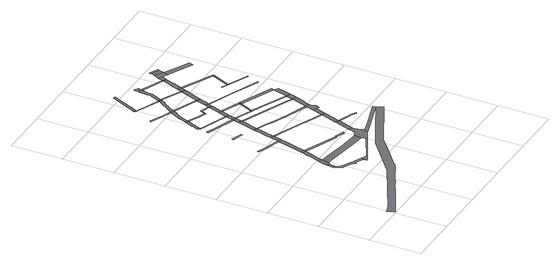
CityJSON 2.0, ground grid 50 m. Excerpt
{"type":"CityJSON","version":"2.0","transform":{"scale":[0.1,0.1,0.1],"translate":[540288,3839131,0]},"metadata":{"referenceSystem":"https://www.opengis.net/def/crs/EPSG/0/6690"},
"CityObjects":{
"road1":{"type":"Road","geometry":[{"type":"MultiSurface","lod":"1","boundaries":[[[0,1,2,3,4]]]}]},
"road2":{"type":"Road","attributes":{"RoadStructureAttribute.sectionType":"1"},"geometry":[{"type":"MultiSurface","lod":"1","boundaries":[[[1,5,6,7,8,9,10,11,12,13,14,15,16,17,18,2]]]}]},
"road3":{"type":"Road","attributes":{"RoadStructureAttribute.sectionType":"1"},"geometry":[{"type":"MultiSurface","lod":"1","boundaries":[[[19,20,21,22,0,4,23,24,25,26]]]}]},
"road4":{"type":"Road","geometry":[{"type":"MultiSurface","lod":"1","boundaries":[[[27,28,29,13,12,30,31,32,33,34,35]]]}]},
"road5":{"type":"Road","geometry":[{"type":"MultiSurface","lod":"1","boundaries":[[[36,37,19,26,38]]]}]},
"road6":{"type":"Road","attributes":{"RoadStructureAttribute.sectionType":"1"},"geometry":[{"type":"MultiSurface","lod":"1","boundaries":[[[39,40,41,42,43,44,45,46,47,48,49,50,51,52,53,54,55,56,57,58,59,60,61,62]]]}]},
"road7":{"type":"Road","attributes":{"RoadStructureAttribute.sectionType":"1"},"geometry":[{"type":"MultiSurface","lod":"1","boundaries":[[[63,64,65,66,67,68,69,70,71,72]]]}]},
"road8":{"type":"Road","attributes":{"RoadStructureAttribute.sectionType":"1"},"geometry":[{"type":"MultiSurface","lod":"1","boundaries":[[[71,73,36,38,74,75,76]]]}]},
"road9":{"type":"Road","attributes":{"RoadStructureAttribute.sectionType":"1"},"geometry":[{"type":"MultiSurface","lod":"1","boundaries":[[[4,3,77,78,79,80,81,82,83,84,85,86,87,88,89,90]]]}]},
"road10":{"type":"Road","geometry":[{"type":"MultiSurface","lod":"1","boundaries":[[[91,92,93,94,95,96,97]]]}]},
"road11":{"type":"Road","geometry":[{"type":"MultiSurface","lod":"1","boundaries":[[[72,71,76,98]]]}]},
"road12":{"type":"Road","attributes":{"RoadStructureAttribute.sectionType":"1"},"geometry":[{"type":"MultiSurface","lod":"1","boundaries":[[[99,35,34,100]]]}]},
"road13":{"type":"Road","attributes":{"RoadStructureAttribute.sectionType":"1"},"geometry":[{"type":"MultiSurface","lod":"1","boundaries":[[[101,102,72,98,103]]]}]},
"road14":{"type":"Road","geometry":[{"type":"MultiSurface","lod":"1","boundaries":[[[104,101,103,105]]]}]},
"road15":{"type":"Road","attributes":{"RoadStructureAttribute.sectionType":"1"},"geometry":[{"type":"MultiSurface","lod":"1","boundaries":[[[106,107,108,109,110,111,112,113,38,26]]]}]},
"road16":{"type":"Road","geometry":[{"type":"MultiSurface","lod":"1","boundaries":[[[114,115,116,117]]]}]},
"road17":{"type":"Road","attributes":{"RoadStructureAttribute.sectionType":"1"},"geometry":[{"type":"MultiSurface","lod":"1","boundaries":[[[118,119,120,121,104,105,122,123]]]}]},
"road18":{"type":"Road","attributes":{"RoadStructureAttribute.sectionType":"1"},"geometry":[{"type":"MultiSurface","lod":"1","boundaries":[[[124,125,126,114,117,127,128,129,130]]]}]},
"road19":{"type":"Road","geometry":[{"type":"MultiSurface","lod":"1","boundaries":[[[131,118,123,132]]]}]},
"road20":{"type":"Road","attributes":{"RoadStructureAttribute.sectionType":"1"},"geometry":[{"type":"MultiSurface","lod":"1","boundaries":[[[133,134,135,136,137,138]]]}]},
"road21":{"type":"Road","geometry":[{"type":"MultiSurface","lod":"1","boundaries":[[[139,124,130,140]]]}]},
"road22":{"type":"Road","attributes":{"RoadStructureAttribute.sectionType":"1"},"geometry":[{"type":"MultiSurface","lod":"1","boundaries":[[[141,116,115,142,143,144]]]}]},
"road23":{"type":"Road","attributes":{"RoadStructureAttribute.sectionType":"1"},"geometry":[{"type":"MultiSurface","lod":"1","boundaries":[[[145,131,132,146]]]}]},
"road24":{"type":"Road","attributes":{"RoadStructureAttribute.sectionType":"1"},"geometry":[{"type":"MultiSurface","lod":"1","boundaries":[[[147,148,149,150,151,152]]]}]},
"road25":{"type":"Road","attributes":{"RoadStructureAttribute.sectionType":"1"},"geometry":[{"type":"MultiSurface","lod":"1","boundaries":[[[151,153,154,139,140,155,156,157,158,159]]]}]},
"road26":{"type":"Road","geometry":[{"type":"MultiSurface","lod":"1","boundaries":[[[160,145,146,161]]]}]},
"road27":{"type":"Road","geometry":[{"type":"MultiSurface","lod":"1","boundaries":[[[162,163,164,165,166,167,168,169,170,171,82,81,172,173,174,175,176,177,178,99,100,179,180,181,182,183,184,185,186]]]}]},
"road28":{"type":"Road","geometry":[{"type":"MultiSurface","lod":"1","boundaries":[[[187,188,189,190]]]}]},
"road29":{"type":"Road","attributes":{"RoadStructureAttribute.sectionType":"1"},"geometry":[{"type":"MultiSurface","lod":"1","boundaries":[[[137,191,160,161,192]]]}]},
"road30":{"type":"Road","attributes":{"RoadStructureAttribute.sectionType":"1"},"geometry":[{"type":"MultiSurface","lod":"1","boundaries":[[[105,103,193,194,195,196]]]}]},
"road31":{"type":"Road","geometry":[{"type":"MultiSurface","lod":"1","boundaries":[[[138,137,192,197]]]}]},
"road32":{"type":"Road","attributes":{"RoadStructureAttribute.sectionType":"1"},"geometry":[{"type":"MultiSurface","lod":"1","boundaries":[[[198,199,200,140,130,201,202,203,204,205]]]}]},
"road33":{"type":"Road","attributes":{"RoadStructureAttribute.sectionType":"1"},"geometry":[{"type":"MultiSurface","lod":"1","boundaries":[[[143,138,197,206]]]}]},
"road34":{"type":"Road","geometry":[{"type":"MultiSurface","lod":"1","boundaries":[[[152,151,159,207]]]}]},
"road35":{"type":"Road","geometry":[{"type":"MultiSurface","lod":"1","boundaries":[[[144,143,206,208]]]}]},
"road36":{"type":"Road","attributes":{"RoadStructureAttribute.sectionType":"1"},"geometry":[{"type":"MultiSurface","lod":"1","boundaries":[[[209,162,186,210]]]}]},
"road37":{"type":"Road","attributes":{"RoadStructureAttribute.sectionType":"1"},"geometry":[{"type":"MultiSurface","lod":"1","boundaries":[[[211,144,208,212]]]}]},
"road38":{"type":"Road","attributes":{"RoadStructureAttribute.sectionType":"1"},"geometry":[{"type":"MultiSurface","lod":"1","boundaries":[[[213,214,215,216,217,187,190,218,219,220,221]]]}]},
"road39":{"type":"Road","attributes":{"RoadStructureAttribute.sectionType":"1"},"geometry":[{"type":"MultiSurface","lod":"1","boundaries":[[[222,223,190,189,224,225,226,227]]]}]},
"road40":{"type":"Road","attributes":{"RoadStructureAttribute.sectionType":"1"},"geometry":[{"type":"MultiSurface","lod":"1","boundaries":[[[228,197,192,229,230]]]}]},
"road41":{"type":"Road","geometry":[{"type":"MultiSurface","lod":"1","boundaries":[[[231,211,212,232]]]}]},
"road42":{"type":"Road","attributes":{"RoadStructureAttribute.sectionType":"1"},"geometry":[{"type":"MultiSurface","lod":"1","boundaries":[[[233,234,235,236,132,123,237,238,239,240,241,242,243,244]]]}]},
"road43":{"type":"Road","attributes":{"RoadStructureAttribute.sectionType":"1"},"geometry":[{"type":"MultiSurface","lod":"1","boundaries":[[[226,245,152,207,246,247,248,249,250,251,252,253]]]}]},
"road44":{"type":"Road","geometry":[{"type":"MultiSurface","lod":"1","boundaries":[[[254,209,210,255]]]}]},
"road45":{"type":"Road","attributes":{"RoadStructureAttribute.sectionType":"1"},"geometry":[{"type":"MultiSurface","lod":"1","boundaries":[[[204,256,231,232,257]]]}]},
"road46":{"type":"Road","attributes":{"RoadStructureAttribute.sectionType":"1"},"geometry":[{"type":"MultiSurface","lod":"1","boundaries":[[[207,159,258,259]]]}]},
"road47":{"type":"Road","geometry":[{"type":"MultiSurface","lod":"1","boundaries":[[[230,229,260,261]]]}]},
"road48":{"type":"Road","geometry":[{"type":"MultiSurface","lod":"1","boundaries":[[[205,204,257,262]]]}]},
"road49":{"type":"Road","attributes":{"RoadStructureAttribute.sectionType":"1"},"geometry":[{"type":"MultiSurface","lod":"1","boundaries":[[[195,254,255,263]]]}]},
"road50":{"type":"Road","attributes":{"RoadStructureAttribute.sectionType":"1"},"geometry":[{"type":"MultiSurface","lod":"1","boundaries":[[[264,205,262,265]]]}]},
"road51":{"type":"Road","geometry":[{"type":"MultiSurface","lod":"1","boundaries":[[[227,226,253,266]]]}]},
"road52":{"type":"Road","attributes":{"RoadStructureAttribute.sectionType":"1"},"geometry":[{"type":"MultiSurface","lod":"1","boundaries":[[[232,212,267,268]]]}]},
"road53":{"type":"Road","geometry":[{"type":"MultiSurface","lod":"1","boundaries":[[[269,264,265,270]]]}]},
"road54":{"type":"Road","attributes":{"RoadStructureAttribute.sectionType":"1"},"geometry":[{"type":"MultiSurface","lod":"1","boundaries":[[[271,272,161,146,273,274,275,276,277,278]]]}]},
"road55":{"type":"Road","geometry":[{"type":"MultiSurface","lod":"1","boundaries":[[[279,227,266,280]]]}]},
"road56":{"type":"Road","geometry":[{"type":"MultiSurface","lod":"1","boundaries":[[[281,282,283,284,285,286,287,288,255,210]]]}]},
"road57":{"type":"Road","attributes":{"RoadStructureAttribute.sectionType":"1"},"geometry":[{"type":"MultiSurface","lod":"1","boundaries":[[[289,290,181,180,39]]]}]},
"road58":{"type":"Road","attributes":{"RoadStructureAttribute.sectionType":"1"},"geometry":[{"type":"MultiSurface","lod":"1","boundaries":[[[267,230,261,291]]]}]},
"road59":{"type":"Road","geometry":[{"type":"MultiSurface","lod":"1","boundaries":[[[196,195,263,292]]]}]},
"road60":{"type":"Road","attributes":{"RoadStructureAttribute.sectionType":"1"},"geometry":[{"type":"MultiSurface","lod":"1","boundaries":[[[258,293,294,295,296,269,270,297,298,299,300,301,302]]]}]},
"road61":{"type":"Road","attributes":{"RoadStructureAttribute.sectionType":"1"},"geometry":[{"type":"MultiSurface","lod":"1","boundaries":[[[303,196,292,304]]]}]},
"road62":{"type":"Road","attributes":{"RoadStructureAttribute.sectionType":"1"},"geometry":[{"type":"MultiSurface","lod":"1","boundaries":[[[305,306,307,308,279,280,309,310,311,312]]]}]},
"road63":{"type":"Road","geometry":[{"type":"MultiSurface","lod":"1","boundaries":[[[259,258,302,313]]]}]},
"road64":{"type":"Road","geometry":[{"type":"MultiSurface","lod":"1","boundaries":[[[268,267,291,314]]]}]},
"road65":{"type":"Road","attributes":{"RoadStructureAttribute.sectionType":"1"},"geometry":[{"type":"MultiSurface","lod":"1","boundaries":[[[280,266,315,316,317]]]}]},
"road66":{"type":"Road","attributes":{"RoadStructureAttribute.sectionType":"1"},"geometry":[{"type":"MultiSurface","lod":"1","boundaries":[[[318,261,260,319,320,321]]]}]},
"road67":{"type":"Road","geometry":[{"type":"MultiSurface","lod":"1","boundaries":[[[244,243,303,304,322,323,324,325]]]}]},
"road68":{"type":"Road","geometry":[{"type":"MultiSurface","lod":"1","boundaries":[[[326,305,312,327,328]]]}]},
"road69":{"type":"Road","attributes":{"RoadStructureAttribute.sectionType":"1"},"geometry":[{"type":"MultiSurface","lod":"1","boundaries":[[[316,329,330,259,313,331]]]}]},
"road70":{"type":"Road","attributes":{"RoadStructureAttribute.sectionType":"1"},"geometry":[{"type":"MultiSurface","lod":"1","boundaries":[[[332,333,326,328,334,335]]]}]},
"road71":{"type":"Road","attributes":{"RoadStructureAttribute.sectionType":"1"},"geometry":[{"type":"MultiSurface","lod":"1","boundaries":[[[277,336,337,338,244,325,339,340,341]]]}]},
"road72":{"type":"Road","geometry":[{"type":"MultiSurface","lod":"1","boundaries":[[[317,316,331,342]]]}]},
"road73":{"type":"Road","attributes":{"RoadStructureAttribute.sectionType":"1"},"geometry":[{"type":"MultiSurface","lod":"1","boundaries":[[[343,344,317,342,345,346]]]}]},
"road74":{"type":"Road","attributes":{"RoadStructureAttribute.sectionType":"1"},"geometry":[{"type":"MultiSurface","lod":"1","boundaries":[[[314,291,347,348,349]]]}]},
"road75":{"type":"Road","geometry":[{"type":"MultiSurface","lod":"1","boundaries":[[[350,343,346,351]]]}]},
"road76":{"type":"Road","attributes":{"RoadStructureAttribute.sectionType":"1"},"geometry":[{"type":"MultiSurface","lod":"1","boundaries":[[[352,270,265,353,354,355]]]}]},
"road77":{"type":"Road","attributes":{"RoadStructureAttribute.sectionType":"1"},"geometry":[{"type":"MultiSurface","lod":"1","boundaries":[[[327,312,356,357]]]}]},
"road78":{"type":"Road","geometry":[{"type":"MultiSurface","lod":"1","boundaries":[[[278,277,341,358]]]}]},
"road79":{"type":"Road","attributes":{"RoadStructureAttribute.sectionType":"1"},"geometry":[{"type":"MultiSurface","lod":"1","boundaries":[[[320,359,278,358,360,361,362]]]}]},
"road80":{"type":"Road","geometry":[{"type":"MultiSurface","lod":"1","boundaries":[[[321,320,362,363]]]}]},
"road81":{"type":"Road","attributes":{"RoadStructureAttribute.sectionType":"1"},"geometry":[{"type":"MultiSurface","lod":"1","boundaries":[[[356,364,365,350,351,366,367,368]]]}]},
"road82":{"type":"Road","attributes":{"RoadStructureAttribute.sectionType":"1"},"geometry":[{"type":"MultiSurface","lod":"1","boundaries":[[[348,369,321,363,370,371,372]]]}]},
"road83":{"type":"Road","geometry":[{"type":"MultiSurface","lod":"1","boundaries":[[[373,374,375,376]]]}]},
"road84":{"type":"Road","geometry":[{"type":"MultiSurface","lod":"1","boundaries":[[[357,356,368,377]]]}]},
"road85":{"type":"Road","geometry":[{"type":"MultiSurface","lod":"1","boundaries":[[[376,375,378,379]]]}]},
"road86":{"type":"Road","attributes":{"RoadStructureAttribute.sectionType":"1"},"geometry":[{"type":"MultiSurface","lod":"1","boundaries":[[[380,381,357,377,382,383]]]}]},
"road87":{"type":"Road","attributes":{"RoadStructureAttribute.sectionType":"1"},"geometry":[{"type":"MultiSurface","lod":"1","boundaries":[[[384,385,351,346,386,387,388]]]}]},
"road88":{"type":"Road","geometry":[{"type":"MultiSurface","lod":"1","boundaries":[[[389,380,383,390,391]]]}]},
"road89":{"type":"Road","attributes":{"RoadStructureAttribute.sectionType":"1"},"geometry":[{"type":"MultiSurface","lod":"1","boundaries":[[[387,392,376,379,393,394,395]]]}]},
"road90":{"type":"Road","attributes":{"RoadStructureAttribute.sectionType":"1"},"geometry":[{"type":"MultiSurface","lod":"1","boundaries":[[[396,389,391,397]]]}]},
"road91":{"type":"Road","attributes":{"RoadStructureAttribute.sectionType":"1"},"geometry":[{"type":"MultiSurface","lod":"1","boundaries":[[[398,399,400,379,378,401,402,403]]]}]},
"road92":{"type":"Road","geometry":[{"type":"MultiSurface","lod":"1","boundaries":[[[404,405,396,397,406]]]}]},
"road93":{"type":"Road","geometry":[{"type":"MultiSurface","lod":"1","boundaries":[[[388,387,395,407]]]}]},
"road94":{"type":"Road","attributes":{"RoadStructureAttribute.sectionType":"1"},"geometry":[{"type":"MultiSurface","lod":"1","boundaries":[[[408,409,410,391,390,411,412,413,414,415]]]}]}
},
"vertices":[
[473,981,0],[454,915,0],[477,875,0],[495,901,0],[510,974,0],
[442,823,0],[482,750,0],[553,716,0],[568,708,0],[568,703,0],[595,679,0],[601,690,0],[681,647,0],[691,677,0],[613,715,0],[568,738,0],[511,766,0],[477,790,0],[466,813,0],
[536,1171,0],[521,1119,0],[504,1065,0],[474,984,0],[530,1030,0],[549,1090,0],[564,1135,0],[570,1156,0],
[732,658,0],[731,658,0],[721,662,0],[686,639,0],[684,634,0],[681,629,0],[687,614,0],[745,644,0],[741,655,0],
[545,1200,0],[541,1188,0],[579,1184,0],
[1509,947,0],[1217,803,0],[1150,771,0],[967,680,0],[614,388,0],[76,111,0],[1,86,0],[26,10,0],[85,41,0],[103,50,0],[155,76,0],[213,105,0],[333,167,0],[412,208,0],[475,238,0],[517,260,0],[551,277,0],[572,288,0],[666,334,0],[730,368,0],[729,376,0],[922,535,0],[1049,641,0],[1540,883,0],
[516,1486,0],[497,1493,0],[465,1505,0],[384,1537,0],[380,1523,0],[433,1502,0],[512,1473,0],[558,1458,0],[612,1438,0],[616,1455,0],
[563,1256,0],[609,1289,0],[640,1405,0],[646,1425,0],
[531,894,0],[566,887,0],[767,856,0],[882,841,0],[992,827,0],[1002,903,0],[954,904,0],[901,909,0],[866,914,0],[765,930,0],[660,949,0],[658,945,0],[566,960,0],[511,974,0],
[557,1781,0],[567,1778,0],[568,1796,0],[557,1799,0],[515,1813,0],[469,1830,0],[462,1813,0],
[650,1442,0],
[995,783,0],[999,772,0],
[635,1528,0],[633,1518,0],[669,1517,0],
[638,1541,0],[672,1531,0],
[660,1124,0],[898,1021,0],[903,1030,0],[992,993,0],[998,1002,0],[1005,1011,0],[919,1047,0],[915,1040,0],
[474,2168,0],[495,2146,0],[500,2159,0],[497,2161,0],
[686,1718,0],[673,1674,0],[645,1573,0],[644,1567,0],[713,1691,0],[717,1705,0],
[530,2312,0],[498,2237,0],[504,2234,0],[529,2227,0],[527,2229,0],[552,2288,0],[558,2300,0],
[689,1730,0],[721,1717,0],
[555,2045,0],[472,2079,0],[469,2058,0],[558,2025,0],[754,1955,0],[758,1970,0],
[536,2325,0],[563,2314,0],
[551,2135,0],[554,2120,0],[777,2038,0],[778,2051,0],
[735,1889,0],[768,1875,0],
[550,2540,0],[411,2603,0],[405,2590,0],[553,2523,0],[620,2495,0],[626,2508,0],
[563,2390,0],[552,2362,0],[568,2325,0],[593,2384,0],[627,2449,0],[632,2447,0],[654,2487,0],
[739,1904,0],[772,1891,0],
[1070,987,0],[1064,969,0],[1054,939,0],[1052,934,0],[1049,928,0],[1046,924,0],[1043,922,0],[1018,908,0],[1012,905,0],[1006,903,0],[996,825,0],[998,822,0],[1000,818,0],[1001,813,0],[1001,804,0],[1001,798,0],[999,791,0],[1082,813,0],[1116,824,0],[1109,856,0],[1126,865,0],[1105,925,0],[1103,934,0],[1102,956,0],[1104,970,0],
[490,2803,0],[484,2793,0],[502,2779,0],[508,2788,0],
[743,1919,0],[790,1950,0],
[996,1380,0],[1006,1375,0],[1178,1301,0],[1182,1312,0],
[790,1963,0],
[760,2285,0],[735,2235,0],[673,2261,0],[660,2251,0],[738,2217,0],[763,2266,0],[846,2238,0],[850,2252,0],
[809,2023,0],
[659,2497,0],
[814,2038,0],
[1121,1135,0],[1155,1118,0],
[801,2114,0],[838,2109,0],
[615,3064,0],[600,3035,0],[547,2919,0],[546,2918,0],[521,2858,0],[517,2801,0],[547,2857,0],[549,2861,0],[632,3055,0],
[731,2690,0],[548,2770,0],[548,2758,0],[720,2682,0],[739,2674,0],[742,2685,0],
[793,1961,0],[956,1880,0],[961,1892,0],
[810,2140,0],[844,2127,0],
[1039,1573,0],[982,1597,0],[951,1612,0],[811,1675,0],[806,1668,0],[879,1631,0],[931,1604,0],[982,1580,0],[992,1577,0],[1059,1550,0],[1239,1480,0],[1246,1500,0],
[634,2519,0],[663,2505,0],[687,2549,0],[698,2570,0],[705,2568,0],[732,2620,0],[740,2617,0],[749,2635,0],[761,2657,0],
[1127,1152,0],[1161,1135,0],
[828,2188,0],[877,2222,0],
[897,2385,0],[902,2398,0],
[966,1876,0],[971,1890,0],
[882,2236,0],
[1214,1289,0],
[860,2281,0],[891,2265,0],
[768,2671,0],
[1017,2025,0],[1027,2047,0],
[865,2295,0],[895,2275,0],
[1278,1668,0],[1256,1677,0],[1135,1716,0],[1216,1682,0],[1251,1667,0],[1273,1658,0],[1292,1646,0],[1297,1657,0],
[746,2694,0],[776,2682,0],
[1216,1102,0],[1259,1085,0],[1289,1073,0],[1337,1048,0],[1347,1056,0],[1294,1085,0],[1264,1098,0],[1229,1112,0],
[1500,975,0],[1296,910,0],
[1025,2015,0],
[1217,1300,0],
[896,2382,0],[894,2377,0],[893,2374,0],[880,2337,0],[905,2288,0],[916,2317,0],[924,2336,0],[921,2337,0],[930,2359,0],[934,2367,0],
[1216,1413,0],[1250,1395,0],
[801,2895,0],[788,2814,0],[791,2793,0],[769,2744,0],[824,2791,0],[822,2827,0],[832,2854,0],[844,2886,0],
[938,2377,0],
[1037,2042,0],
[972,2573,0],[973,2572,0],[976,2583,0],
[1079,1841,0],[1074,1831,0],[1316,1720,0],[1319,1731,0],
[1281,1382,0],[1294,1425,0],[1276,1470,0],[1280,1483,0],
[804,2915,0],[846,2904,0],[842,2906,0],
[917,2435,0],[907,2410,0],[1008,2552,0],
[812,2962,0],[807,2938,0],[842,2907,0],[854,2936,0],
[1293,1645,0],[1267,1560,0],[1265,1553,0],[1303,1548,0],[1310,1545,0],[1338,1630,0],
[1012,2562,0],
[988,2613,0],[981,2596,0],[1021,2584,0],[1024,2592,0],
[1359,1866,0],[1361,1866,0],[1371,1895,0],
[997,2634,0],[1032,2613,0],
[1133,2176,0],[1133,2166,0],[1414,2043,0],[1420,2053,0],
[1060,2796,0],[1063,2806,0],
[1342,1643,0],
[1301,1671,0],[1349,1663,0],[1353,1675,0],[1360,1700,0],
[1364,1711,0],
[1058,2787,0],[1024,2704,0],[1065,2695,0],[1061,2698,0],[1093,2777,0],
[1324,1745,0],[1389,1795,0],[1384,1798,0],[1397,1843,0],
[1197,2296,0],[1193,2288,0],[1243,2266,0],[1255,2270,0],
[1096,2786,0],
[1262,2257,0],[1265,2267,0],
[1081,2854,0],[1066,2819,0],[1111,2823,0],[1115,2833,0],
[1328,2460,0],[1270,2490,0],[1292,2458,0],[1328,2440,0],[1338,2455,0],
[1104,2906,0],[1165,2809,0],[1187,2854,0],
[1319,2419,0],[1267,2272,0],[1327,2407,0],[1341,2438,0],
[1121,2946,0],[1204,2907,0],
[1451,2181,0],[1282,2259,0],[1276,2262,0],[1269,2254,0],[1458,2167,0],[1462,2176,0],
[1122,2964,0],[1118,2948,0],[1209,2922,0],
[1347,2451,0],
[1280,2810,0],[1198,2849,0],[1196,2849,0],[1218,2783,0],[1259,2764,0],[1262,2762,0],[1415,2686,0],[1430,2731,0]
]}
